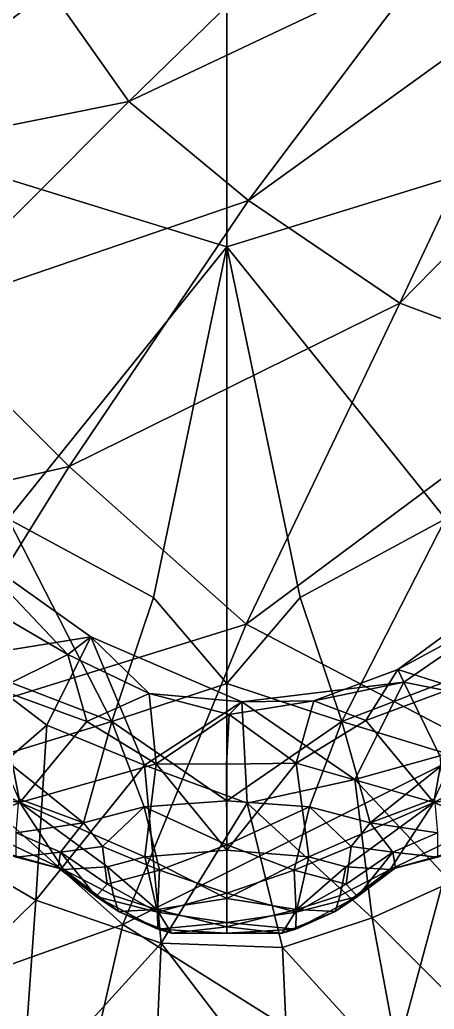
# Model space of a CAD drawing. Extents: x -1.56 to 1.56, y -5.64 to 3.99.
# Drawn here: x -0.891 to -0.659, y 2.223 to 2.777 of the extents above; entities that cross this region are included whole.
import ezdxf

# ---------------------------------------------------------------- set-up
doc = ezdxf.new("R2010")
doc.units = 0
doc.layers.add('MAMMOTH$LWO', color=1, linetype='CONTINUOUS')

msp = doc.modelspace()

# ---------------------------------------------------------------- linework, layer by layer
at = {"layer": 'MAMMOTH$LWO'}
for points in [[(-0.7749, 2.89579, 0.01926), (-0.98094, 2.71366, 0.0218), (-0.90124, 2.99305, 0.02447)], [(-0.56885, 2.71366, 0.0218), (-0.7749, 2.89579, 0.01926), (-0.64854, 2.99305, 0.02447)], [(-0.7749, 2.65001, 0.01926), (-0.98094, 2.71366, 0.0218), (-0.7749, 2.89579, 0.01926)], [(-0.56885, 2.71366, 0.0218), (-0.7749, 2.65001, 0.01926), (-0.7749, 2.89579, 0.01926)], [(-0.8297, 2.73129, 4.58878), (-0.707, 2.85127, 4.5436), (-0.87375, 2.79387, 4.47114)], [(-0.707, 2.85127, 4.5436), (-0.8297, 2.73129, 4.58878), (-0.66106, 2.81119, 4.60853)], [(-1.00366, 2.69645, 4.51611), (-0.87375, 2.79387, 4.47114), (-1.01325, 2.81205, 4.37252)], [(-0.7628, 2.67584, 4.68062), (-0.66106, 2.81119, 4.60853), (-0.8297, 2.73129, 4.58878)], [(-0.66106, 2.81119, 4.60853), (-0.7628, 2.67584, 4.68062), (-0.59344, 2.7982, 4.67544)], [(-0.8297, 2.73129, 4.58878), (-0.87375, 2.79387, 4.47114), (-1.00366, 2.69645, 4.51611)], [(-0.67813, 2.61838, 4.75814), (-0.59344, 2.7982, 4.67544), (-0.7628, 2.67584, 4.68062)], [(-0.59344, 2.7982, 4.67544), (-0.67813, 2.61838, 4.75814), (-0.51012, 2.78997, 4.71974)], [(-0.57464, 2.57956, 4.82199), (-0.51012, 2.78997, 4.71974), (-0.67813, 2.61838, 4.75814)], [(-0.94866, 2.61224, 4.63265), (-0.8297, 2.73129, 4.58878), (-1.00366, 2.69645, 4.51611)], [(-0.8297, 2.73129, 4.58878), (-0.94866, 2.61224, 4.63265), (-0.7628, 2.67584, 4.68062)], [(-0.98094, 2.71366, 0.0218), (-0.7749, 2.65001, 0.01926), (-0.89736, 2.49761, 0.01801)], [(-0.7749, 2.65001, 0.01926), (-0.56885, 2.71366, 0.0218), (-0.65243, 2.49761, 0.01801)], [(-0.8631, 2.52687, 4.74046), (-0.7628, 2.67584, 4.68062), (-0.94866, 2.61224, 4.63265)], [(-0.7628, 2.67584, 4.68062), (-0.8631, 2.52687, 4.74046), (-0.67813, 2.61838, 4.75814)], [(-0.7749, 2.65001, 0.01926), (-0.81598, 2.45351, 0.01926), (-0.89736, 2.49761, 0.01801)], [(-0.7749, 2.65001, 0.01926), (-0.7749, 2.40541, 0.01926), (-0.81598, 2.45351, 0.01926)], [(-0.7749, 2.40541, 0.01926), (-0.7749, 2.65001, 0.01926), (-0.73381, 2.45351, 0.01926)], [(-0.73381, 2.45351, 0.01926), (-0.7749, 2.65001, 0.01926), (-0.65243, 2.49761, 0.01801)], [(-0.76407, 2.43868, 4.84449), (-0.67813, 2.61838, 4.75814), (-0.8631, 2.52687, 4.74046)], [(-0.67813, 2.61838, 4.75814), (-0.76407, 2.43868, 4.84449), (-0.57464, 2.57956, 4.82199)], [(-0.94866, 2.61224, 4.63265), (-1.05637, 2.48283, 4.65616), (-0.8631, 2.52687, 4.74046)], [(-0.6334, 2.37028, 4.93639), (-0.57464, 2.57956, 4.82199), (-0.76407, 2.43868, 4.84449)], [(-0.95485, 2.37932, 4.79737), (-0.8631, 2.52687, 4.74046), (-1.05637, 2.48283, 4.65616)], [(-0.8631, 2.52687, 4.74046), (-0.95485, 2.37932, 4.79737), (-0.76407, 2.43868, 4.84449)], [(-0.89736, 2.49761, 0.01801), (-0.83934, 2.38415, 0.02868), (-0.9102, 2.4114, 0.0224)], [(-0.89736, 2.49761, 0.01801), (-0.81598, 2.45351, 0.01926), (-0.83934, 2.38415, 0.02868)], [(-0.73381, 2.45351, 0.01926), (-0.65243, 2.49761, 0.01801), (-0.71045, 2.38415, 0.02868)], [(-0.71045, 2.38415, 0.02868), (-0.65243, 2.49761, 0.01801), (-0.63959, 2.4114, 0.0224)], [(-0.91923, 2.48001, 0.70789), (-0.85107, 2.43162, 0.73078), (-0.92512, 2.41958, 0.93783)], [(-0.86396, 2.42155, 0.56796), (-0.91923, 2.48001, 0.70789), (-0.91795, 2.4532, 0.54896)], [(-0.91923, 2.48001, 0.70789), (-0.86396, 2.42155, 0.56796), (-0.85107, 2.43162, 0.73078)], [(-0.86396, 2.42155, 0.56796), (-0.91795, 2.4532, 0.54896), (-0.903, 2.40224, 0.45619)], [(-0.7749, 2.40541, 0.01926), (-0.83934, 2.38415, 0.02868), (-0.81598, 2.45351, 0.01926)], [(-0.71045, 2.38415, 0.02868), (-0.7749, 2.40541, 0.01926), (-0.73381, 2.45351, 0.01926)], [(-0.62922, 2.45001, 0.54922), (-0.6792, 2.41317, 0.56862), (-0.6474, 2.40316, 0.45585)], [(-0.61473, 2.4481, 0.71358), (-0.6792, 2.41317, 0.56862), (-0.62922, 2.45001, 0.54922)], [(-0.6792, 2.41317, 0.56862), (-0.61473, 2.4481, 0.71358), (-0.67577, 2.40608, 0.73242)], [(-0.61473, 2.4481, 0.71358), (-0.6151, 2.39399, 0.92573), (-0.67577, 2.40608, 0.73242)], [(-0.83302, 2.27041, 4.92907), (-0.76407, 2.43868, 4.84449), (-0.95485, 2.37932, 4.79737)], [(-0.76407, 2.43868, 4.84449), (-0.83302, 2.27041, 4.92907), (-0.6334, 2.37028, 4.93639)], [(-0.87561, 2.38209, 0.9507), (-0.92512, 2.41958, 0.93783), (-0.85107, 2.43162, 0.73078)], [(-0.82097, 2.3596, 0.94516), (-0.87561, 2.38209, 0.9507), (-0.85107, 2.43162, 0.73078)], [(-0.85107, 2.43162, 0.73078), (-0.86396, 2.42155, 0.56796), (-0.81827, 2.39988, 0.56776)], [(-0.85107, 2.43162, 0.73078), (-0.76657, 2.39509, 0.74133), (-0.82097, 2.3596, 0.94516)], [(-0.85107, 2.43162, 0.73078), (-0.81827, 2.39988, 0.56776), (-0.76657, 2.39509, 0.74133)], [(-0.92512, 2.41958, 0.93783), (-0.87561, 2.38209, 0.9507), (-0.94564, 2.32144, 1.18238)], [(-0.86396, 2.42155, 0.56796), (-0.903, 2.40224, 0.45619), (-0.85328, 2.38403, 0.47583)], [(-0.81827, 2.39988, 0.56776), (-0.86396, 2.42155, 0.56796), (-0.85328, 2.38403, 0.47583)], [(-0.9102, 2.4114, 0.0224), (-0.83934, 2.38415, 0.02868), (-0.9019, 2.36491, 0.03832)], [(-0.6792, 2.41317, 0.56862), (-0.72624, 2.39565, 0.5681), (-0.69717, 2.38462, 0.4756)], [(-0.6792, 2.41317, 0.56862), (-0.67577, 2.40608, 0.73242), (-0.72624, 2.39565, 0.5681)], [(-0.71045, 2.38415, 0.02868), (-0.63959, 2.4114, 0.0224), (-0.64789, 2.36491, 0.03832)], [(-0.6474, 2.40316, 0.45585), (-0.6792, 2.41317, 0.56862), (-0.69717, 2.38462, 0.4756)], [(-0.7749, 2.40541, 0.01926), (-0.7749, 2.33958, 0.03948), (-0.83934, 2.38415, 0.02868)], [(-0.7749, 2.33958, 0.03948), (-0.7749, 2.40541, 0.01926), (-0.71045, 2.38415, 0.02868)], [(-0.67577, 2.40608, 0.73242), (-0.70323, 2.35158, 0.94177), (-0.76657, 2.39509, 0.74133)], [(-0.72624, 2.39565, 0.5681), (-0.67577, 2.40608, 0.73242), (-0.76657, 2.39509, 0.74133)], [(-0.65567, 2.36486, 0.94375), (-0.70323, 2.35158, 0.94177), (-0.67577, 2.40608, 0.73242)], [(-0.6151, 2.39399, 0.92573), (-0.65567, 2.36486, 0.94375), (-0.67577, 2.40608, 0.73242)], [(-0.89073, 2.33865, 0.31256), (-0.903, 2.40224, 0.45619), (-0.98502, 2.38789, 0.32038)], [(-0.89073, 2.33865, 0.31256), (-0.85328, 2.38403, 0.47583), (-0.903, 2.40224, 0.45619)], [(-0.81449, 2.36039, 0.4343), (-0.81827, 2.39988, 0.56776), (-0.85328, 2.38403, 0.47583)], [(-0.77362, 2.38797, 0.55866), (-0.81827, 2.39988, 0.56776), (-0.81449, 2.36039, 0.4343)], [(-0.76657, 2.39509, 0.74133), (-0.81827, 2.39988, 0.56776), (-0.77362, 2.38797, 0.55866)], [(-0.69717, 2.38462, 0.4756), (-0.65906, 2.33865, 0.31256), (-0.6474, 2.40316, 0.45585)], [(-0.6474, 2.40316, 0.45585), (-0.65906, 2.33865, 0.31256), (-0.56477, 2.38789, 0.32038)], [(-0.76343, 2.33836, 0.9739), (-0.82097, 2.3596, 0.94516), (-0.76657, 2.39509, 0.74133)], [(-0.72624, 2.39565, 0.5681), (-0.77362, 2.38797, 0.55866), (-0.73614, 2.36072, 0.43417)], [(-0.72624, 2.39565, 0.5681), (-0.76657, 2.39509, 0.74133), (-0.77362, 2.38797, 0.55866)], [(-0.70323, 2.35158, 0.94177), (-0.76343, 2.33836, 0.9739), (-0.76657, 2.39509, 0.74133)], [(-0.72624, 2.39565, 0.5681), (-0.73614, 2.36072, 0.43417), (-0.69717, 2.38462, 0.4756)], [(-0.89073, 2.33865, 0.31256), (-0.98502, 2.38789, 0.32038), (-0.95382, 2.34901, 0.28579)], [(-0.9019, 2.36491, 0.03832), (-0.83934, 2.38415, 0.02868), (-0.8551, 2.32731, 0.054)], [(-0.81449, 2.36039, 0.4343), (-0.85328, 2.38403, 0.47583), (-0.89073, 2.33865, 0.31256)], [(-0.83934, 2.38415, 0.02868), (-0.8211, 2.33624, 0.03956), (-0.8551, 2.32731, 0.054)], [(-0.8211, 2.33624, 0.03956), (-0.83934, 2.38415, 0.02868), (-0.7749, 2.33958, 0.03948)], [(-0.77506, 2.36029, 0.4413), (-0.77362, 2.38797, 0.55866), (-0.81449, 2.36039, 0.4343)], [(-0.77362, 2.38797, 0.55866), (-0.77506, 2.36029, 0.4413), (-0.73614, 2.36072, 0.43417)], [(-0.71045, 2.38415, 0.02868), (-0.72869, 2.33624, 0.03956), (-0.7749, 2.33958, 0.03948)], [(-0.69717, 2.38462, 0.4756), (-0.73614, 2.36072, 0.43417), (-0.65906, 2.33865, 0.31256)], [(-0.72869, 2.33624, 0.03956), (-0.71045, 2.38415, 0.02868), (-0.69469, 2.32731, 0.054)], [(-0.71045, 2.38415, 0.02868), (-0.64789, 2.36491, 0.03832), (-0.69469, 2.32731, 0.054)], [(-0.56477, 2.38789, 0.32038), (-0.65906, 2.33865, 0.31256), (-0.59597, 2.34901, 0.28579)], [(-0.83302, 2.27041, 4.92907), (-0.95485, 2.37932, 4.79737), (-1.01736, 2.20464, 4.82296)], [(-0.88171, 2.28399, 1.18653), (-0.94564, 2.32144, 1.18238), (-0.87561, 2.38209, 0.9507)], [(-0.87561, 2.38209, 0.9507), (-0.82097, 2.3596, 0.94516), (-0.88171, 2.28399, 1.18653)], [(-0.68525, 2.17755, 5.04427), (-0.6334, 2.37028, 4.93639), (-0.83302, 2.27041, 4.92907)], [(-0.6334, 2.37028, 4.93639), (-0.68525, 2.17755, 5.04427), (-0.46884, 2.33893, 5.00415)], [(-0.9019, 2.36491, 0.03832), (-0.8551, 2.32731, 0.054), (-0.89122, 2.34086, 0.05639)], [(-0.65567, 2.36486, 0.94375), (-0.64931, 2.29407, 1.16831), (-0.70323, 2.35158, 0.94177)], [(-0.69469, 2.32731, 0.054), (-0.64789, 2.36491, 0.03832), (-0.65857, 2.34086, 0.05639)], [(-0.81449, 2.36039, 0.4343), (-0.89073, 2.33865, 0.31256), (-0.8208, 2.30822, 0.28469)], [(-0.81171, 2.26002, 1.19665), (-0.88171, 2.28399, 1.18653), (-0.82097, 2.3596, 0.94516)], [(-0.82097, 2.3596, 0.94516), (-0.76343, 2.33836, 0.9739), (-0.81171, 2.26002, 1.19665)], [(-0.81449, 2.36039, 0.4343), (-0.8208, 2.30822, 0.28469), (-0.7749, 2.31204, 0.29586)], [(-0.81449, 2.36039, 0.4343), (-0.7749, 2.31204, 0.29586), (-0.77506, 2.36029, 0.4413)], [(-0.7749, 2.31204, 0.29586), (-0.73614, 2.36072, 0.43417), (-0.77506, 2.36029, 0.4413)], [(-0.72899, 2.30822, 0.28469), (-0.73614, 2.36072, 0.43417), (-0.7749, 2.31204, 0.29586)], [(-0.65906, 2.33865, 0.31256), (-0.73614, 2.36072, 0.43417), (-0.72899, 2.30822, 0.28469)], [(-0.70323, 2.35158, 0.94177), (-0.69357, 2.27406, 1.17648), (-0.76343, 2.33836, 0.9739)], [(-0.64931, 2.29407, 1.16831), (-0.69357, 2.27406, 1.17648), (-0.70323, 2.35158, 0.94177)], [(-0.89073, 2.33865, 0.31256), (-0.95382, 2.34901, 0.28579), (-0.92015, 2.32705, 0.25465)], [(-0.59597, 2.34901, 0.28579), (-0.65906, 2.33865, 0.31256), (-0.62964, 2.32705, 0.25465)], [(-0.86626, 2.30126, 0.20291), (-0.89073, 2.33865, 0.31256), (-0.92015, 2.32705, 0.25465)], [(-0.89122, 2.34086, 0.05639), (-0.8551, 2.32731, 0.054), (-0.89282, 2.32178, 0.08394)], [(-0.89073, 2.33865, 0.31256), (-0.86626, 2.30126, 0.20291), (-0.8416, 2.30265, 0.25227)], [(-0.89073, 2.33865, 0.31256), (-0.8416, 2.30265, 0.25227), (-0.8208, 2.30822, 0.28469)], [(-0.7749, 2.33958, 0.03948), (-0.7749, 2.31499, 0.04384), (-0.8211, 2.33624, 0.03956)], [(-0.7749, 2.31499, 0.04384), (-0.7749, 2.33958, 0.03948), (-0.72869, 2.33624, 0.03956)], [(-0.70819, 2.30265, 0.25227), (-0.65906, 2.33865, 0.31256), (-0.72899, 2.30822, 0.28469)], [(-0.68353, 2.30126, 0.20291), (-0.65906, 2.33865, 0.31256), (-0.70819, 2.30265, 0.25227)], [(-0.69469, 2.32731, 0.054), (-0.65857, 2.34086, 0.05639), (-0.65697, 2.32178, 0.08394)], [(-0.50728, 2.13238, 5.12027), (-0.46884, 2.33893, 5.00415), (-0.68525, 2.17755, 5.04427)], [(-0.65906, 2.33865, 0.31256), (-0.68353, 2.30126, 0.20291), (-0.62964, 2.32705, 0.25465)], [(-0.8211, 2.33624, 0.03956), (-0.84453, 2.31401, 0.05736), (-0.8551, 2.32731, 0.054)], [(-0.8211, 2.33624, 0.03956), (-0.81263, 2.30085, 0.05529), (-0.84453, 2.31401, 0.05736)], [(-0.8211, 2.33624, 0.03956), (-0.7749, 2.31499, 0.04384), (-0.81263, 2.30085, 0.05529)], [(-0.74378, 2.25753, 1.19898), (-0.81171, 2.26002, 1.19665), (-0.76343, 2.33836, 0.9739)], [(-0.7749, 2.31499, 0.04384), (-0.72869, 2.33624, 0.03956), (-0.73716, 2.30085, 0.05529)], [(-0.69357, 2.27406, 1.17648), (-0.74378, 2.25753, 1.19898), (-0.76343, 2.33836, 0.9739)], [(-0.73716, 2.30085, 0.05529), (-0.72869, 2.33624, 0.03956), (-0.70526, 2.31401, 0.05736)], [(-0.70526, 2.31401, 0.05736), (-0.72869, 2.33624, 0.03956), (-0.69469, 2.32731, 0.054)], [(-0.86626, 2.30126, 0.20291), (-0.92015, 2.32705, 0.25465), (-0.90412, 2.3118, 0.20007)], [(-0.8551, 2.32731, 0.054), (-0.86791, 2.31088, 0.0939), (-0.89282, 2.32178, 0.08394)], [(-0.8551, 2.32731, 0.054), (-0.84453, 2.31401, 0.05736), (-0.86791, 2.31088, 0.0939)], [(-0.70526, 2.31401, 0.05736), (-0.69469, 2.32731, 0.054), (-0.68188, 2.31088, 0.0939)], [(-0.68188, 2.31088, 0.0939), (-0.69469, 2.32731, 0.054), (-0.65697, 2.32178, 0.08394)], [(-0.62964, 2.32705, 0.25465), (-0.68353, 2.30126, 0.20291), (-0.64567, 2.3118, 0.20007)], [(-0.94564, 2.32144, 1.18238), (-0.88171, 2.28399, 1.18653), (-0.95908, 2.20842, 1.42216)], [(-0.89287, 2.30807, 0.13804), (-0.89282, 2.32178, 0.08394), (-0.86791, 2.31088, 0.0939)], [(-0.65697, 2.32178, 0.08394), (-0.65692, 2.30807, 0.13804), (-0.68188, 2.31088, 0.0939)], [(-0.90412, 2.3118, 0.20007), (-0.89287, 2.30807, 0.13804), (-0.86626, 2.30126, 0.20291)], [(-0.86791, 2.31088, 0.0939), (-0.84453, 2.31401, 0.05736), (-0.84179, 2.29302, 0.08246)], [(-0.84453, 2.31401, 0.05736), (-0.81263, 2.30085, 0.05529), (-0.84179, 2.29302, 0.08246)], [(-0.8208, 2.30822, 0.28469), (-0.7749, 2.285, 0.24288), (-0.7749, 2.31204, 0.29586)], [(-0.7749, 2.31499, 0.04384), (-0.7749, 2.28802, 0.06462), (-0.81263, 2.30085, 0.05529)], [(-0.7749, 2.28802, 0.06462), (-0.7749, 2.31499, 0.04384), (-0.73716, 2.30085, 0.05529)], [(-0.7749, 2.285, 0.24288), (-0.72899, 2.30822, 0.28469), (-0.7749, 2.31204, 0.29586)], [(-0.73716, 2.30085, 0.05529), (-0.70526, 2.31401, 0.05736), (-0.708, 2.29302, 0.08246)], [(-0.70526, 2.31401, 0.05736), (-0.68188, 2.31088, 0.0939), (-0.708, 2.29302, 0.08246)], [(-0.65692, 2.30807, 0.13804), (-0.64567, 2.3118, 0.20007), (-0.68353, 2.30126, 0.20291)], [(-0.86791, 2.31088, 0.0939), (-0.86931, 2.3021, 0.13384), (-0.89287, 2.30807, 0.13804)], [(-0.86626, 2.30126, 0.20291), (-0.89287, 2.30807, 0.13804), (-0.86931, 2.3021, 0.13384)], [(-0.84799, 2.28604, 0.12852), (-0.86931, 2.3021, 0.13384), (-0.86791, 2.31088, 0.0939)], [(-0.84799, 2.28604, 0.12852), (-0.86791, 2.31088, 0.0939), (-0.84179, 2.29302, 0.08246)], [(-0.8416, 2.30265, 0.25227), (-0.8141, 2.27887, 0.22688), (-0.8208, 2.30822, 0.28469)], [(-0.8141, 2.27887, 0.22688), (-0.7749, 2.285, 0.24288), (-0.8208, 2.30822, 0.28469)], [(-0.7749, 2.285, 0.24288), (-0.73569, 2.27887, 0.22688), (-0.72899, 2.30822, 0.28469)], [(-0.73569, 2.27887, 0.22688), (-0.70819, 2.30265, 0.25227), (-0.72899, 2.30822, 0.28469)], [(-0.68188, 2.31088, 0.0939), (-0.7018, 2.28604, 0.12852), (-0.708, 2.29302, 0.08246)], [(-0.68047, 2.3021, 0.13384), (-0.7018, 2.28604, 0.12852), (-0.68188, 2.31088, 0.0939)], [(-0.65692, 2.30807, 0.13804), (-0.68353, 2.30126, 0.20291), (-0.68047, 2.3021, 0.13384)], [(-0.68047, 2.3021, 0.13384), (-0.68188, 2.31088, 0.0939), (-0.65692, 2.30807, 0.13804)], [(-0.84799, 2.28604, 0.12852), (-0.86626, 2.30126, 0.20291), (-0.86931, 2.3021, 0.13384)], [(-0.83839, 2.28666, 0.22074), (-0.8416, 2.30265, 0.25227), (-0.86626, 2.30126, 0.20291)], [(-0.83839, 2.28666, 0.22074), (-0.86626, 2.30126, 0.20291), (-0.83549, 2.27763, 0.183)], [(-0.86626, 2.30126, 0.20291), (-0.84799, 2.28604, 0.12852), (-0.83549, 2.27763, 0.183)], [(-0.84179, 2.29302, 0.08246), (-0.81263, 2.30085, 0.05529), (-0.8137, 2.2773, 0.08859)], [(-0.83839, 2.28666, 0.22074), (-0.8141, 2.27887, 0.22688), (-0.8416, 2.30265, 0.25227)], [(-0.81263, 2.30085, 0.05529), (-0.7749, 2.28802, 0.06462), (-0.8137, 2.2773, 0.08859)], [(-0.7749, 2.28802, 0.06462), (-0.73716, 2.30085, 0.05529), (-0.73609, 2.2773, 0.08859)], [(-0.73716, 2.30085, 0.05529), (-0.708, 2.29302, 0.08246), (-0.73609, 2.2773, 0.08859)], [(-0.73569, 2.27887, 0.22688), (-0.7114, 2.28666, 0.22074), (-0.70819, 2.30265, 0.25227)], [(-0.68353, 2.30126, 0.20291), (-0.7114, 2.28666, 0.22074), (-0.7143, 2.27763, 0.183)], [(-0.7018, 2.28604, 0.12852), (-0.68353, 2.30126, 0.20291), (-0.7143, 2.27763, 0.183)], [(-0.70819, 2.30265, 0.25227), (-0.7114, 2.28666, 0.22074), (-0.68353, 2.30126, 0.20291)], [(-0.68353, 2.30126, 0.20291), (-0.7018, 2.28604, 0.12852), (-0.68047, 2.3021, 0.13384)], [(-0.84799, 2.28604, 0.12852), (-0.84179, 2.29302, 0.08246), (-0.8137, 2.2773, 0.08859)], [(-0.708, 2.29302, 0.08246), (-0.7018, 2.28604, 0.12852), (-0.73609, 2.2773, 0.08859)], [(-0.64931, 2.29407, 1.16831), (-0.63082, 2.21135, 1.3876), (-0.69357, 2.27406, 1.17648)], [(-0.88963, 2.1739, 1.42806), (-0.95908, 2.20842, 1.42216), (-0.88171, 2.28399, 1.18653)], [(-0.88171, 2.28399, 1.18653), (-0.81171, 2.26002, 1.19665), (-0.88963, 2.1739, 1.42806)], [(-0.84799, 2.28604, 0.12852), (-0.81348, 2.26788, 0.13396), (-0.83549, 2.27763, 0.183)], [(-0.84799, 2.28604, 0.12852), (-0.8137, 2.2773, 0.08859), (-0.81348, 2.26788, 0.13396)], [(-0.83839, 2.28666, 0.22074), (-0.83549, 2.27763, 0.183), (-0.8141, 2.27887, 0.22688)], [(-0.8141, 2.27887, 0.22688), (-0.7749, 2.2691, 0.19261), (-0.7749, 2.285, 0.24288)], [(-0.8137, 2.2773, 0.08859), (-0.7749, 2.28802, 0.06462), (-0.7749, 2.27148, 0.10297)], [(-0.7749, 2.28802, 0.06462), (-0.73609, 2.2773, 0.08859), (-0.7749, 2.27148, 0.10297)], [(-0.7749, 2.2691, 0.19261), (-0.73569, 2.27887, 0.22688), (-0.7749, 2.285, 0.24288)], [(-0.73631, 2.26788, 0.13396), (-0.7018, 2.28604, 0.12852), (-0.7143, 2.27763, 0.183)], [(-0.73609, 2.2773, 0.08859), (-0.7018, 2.28604, 0.12852), (-0.73631, 2.26788, 0.13396)], [(-0.7143, 2.27763, 0.183), (-0.7114, 2.28666, 0.22074), (-0.73569, 2.27887, 0.22688)], [(-0.8141, 2.27887, 0.22688), (-0.83549, 2.27763, 0.183), (-0.80591, 2.26551, 0.18064)], [(-0.8141, 2.27887, 0.22688), (-0.80591, 2.26551, 0.18064), (-0.7749, 2.2691, 0.19261)], [(-0.74388, 2.26551, 0.18064), (-0.73569, 2.27887, 0.22688), (-0.7749, 2.2691, 0.19261)], [(-0.7143, 2.27763, 0.183), (-0.73569, 2.27887, 0.22688), (-0.74388, 2.26551, 0.18064)], [(-0.83549, 2.27763, 0.183), (-0.81348, 2.26788, 0.13396), (-0.80591, 2.26551, 0.18064)], [(-0.81348, 2.26788, 0.13396), (-0.8137, 2.2773, 0.08859), (-0.7749, 2.27148, 0.10297)], [(-0.73609, 2.2773, 0.08859), (-0.73631, 2.26788, 0.13396), (-0.7749, 2.27148, 0.10297)], [(-0.73631, 2.26788, 0.13396), (-0.7143, 2.27763, 0.183), (-0.74388, 2.26551, 0.18064)], [(-0.69357, 2.27406, 1.17648), (-0.67676, 2.18383, 1.40513), (-0.74378, 2.25753, 1.19898)], [(-0.63082, 2.21135, 1.3876), (-0.67676, 2.18383, 1.40513), (-0.69357, 2.27406, 1.17648)], [(-0.87095, 2.1046, 4.97641), (-0.83302, 2.27041, 4.92907), (-1.01736, 2.20464, 4.82296)], [(-0.68525, 2.17755, 5.04427), (-0.83302, 2.27041, 4.92907), (-0.87095, 2.1046, 4.97641)], [(-0.81348, 2.26788, 0.13396), (-0.7749, 2.27148, 0.10297), (-0.7749, 2.26561, 0.14772)], [(-0.81348, 2.26788, 0.13396), (-0.7749, 2.26561, 0.14772), (-0.80591, 2.26551, 0.18064)], [(-0.80591, 2.26551, 0.18064), (-0.7749, 2.26561, 0.14772), (-0.7749, 2.2691, 0.19261)], [(-0.7749, 2.27148, 0.10297), (-0.73631, 2.26788, 0.13396), (-0.7749, 2.26561, 0.14772)], [(-0.7749, 2.26561, 0.14772), (-0.74388, 2.26551, 0.18064), (-0.7749, 2.2691, 0.19261)], [(-0.7749, 2.26561, 0.14772), (-0.73631, 2.26788, 0.13396), (-0.74388, 2.26551, 0.18064)], [(-0.81615, 2.15684, 1.4357), (-0.88963, 2.1739, 1.42806), (-0.81171, 2.26002, 1.19665)], [(-0.73964, 2.16571, 1.41466), (-0.81615, 2.15684, 1.4357), (-0.81171, 2.26002, 1.19665)], [(-0.74378, 2.25753, 1.19898), (-0.73964, 2.16571, 1.41466), (-0.81171, 2.26002, 1.19665)], [(-0.67676, 2.18383, 1.40513), (-0.73964, 2.16571, 1.41466), (-0.74378, 2.25753, 1.19898)]]:
    msp.add_3dface(points, dxfattribs=at)

doc.saveas('drawing.dxf')
